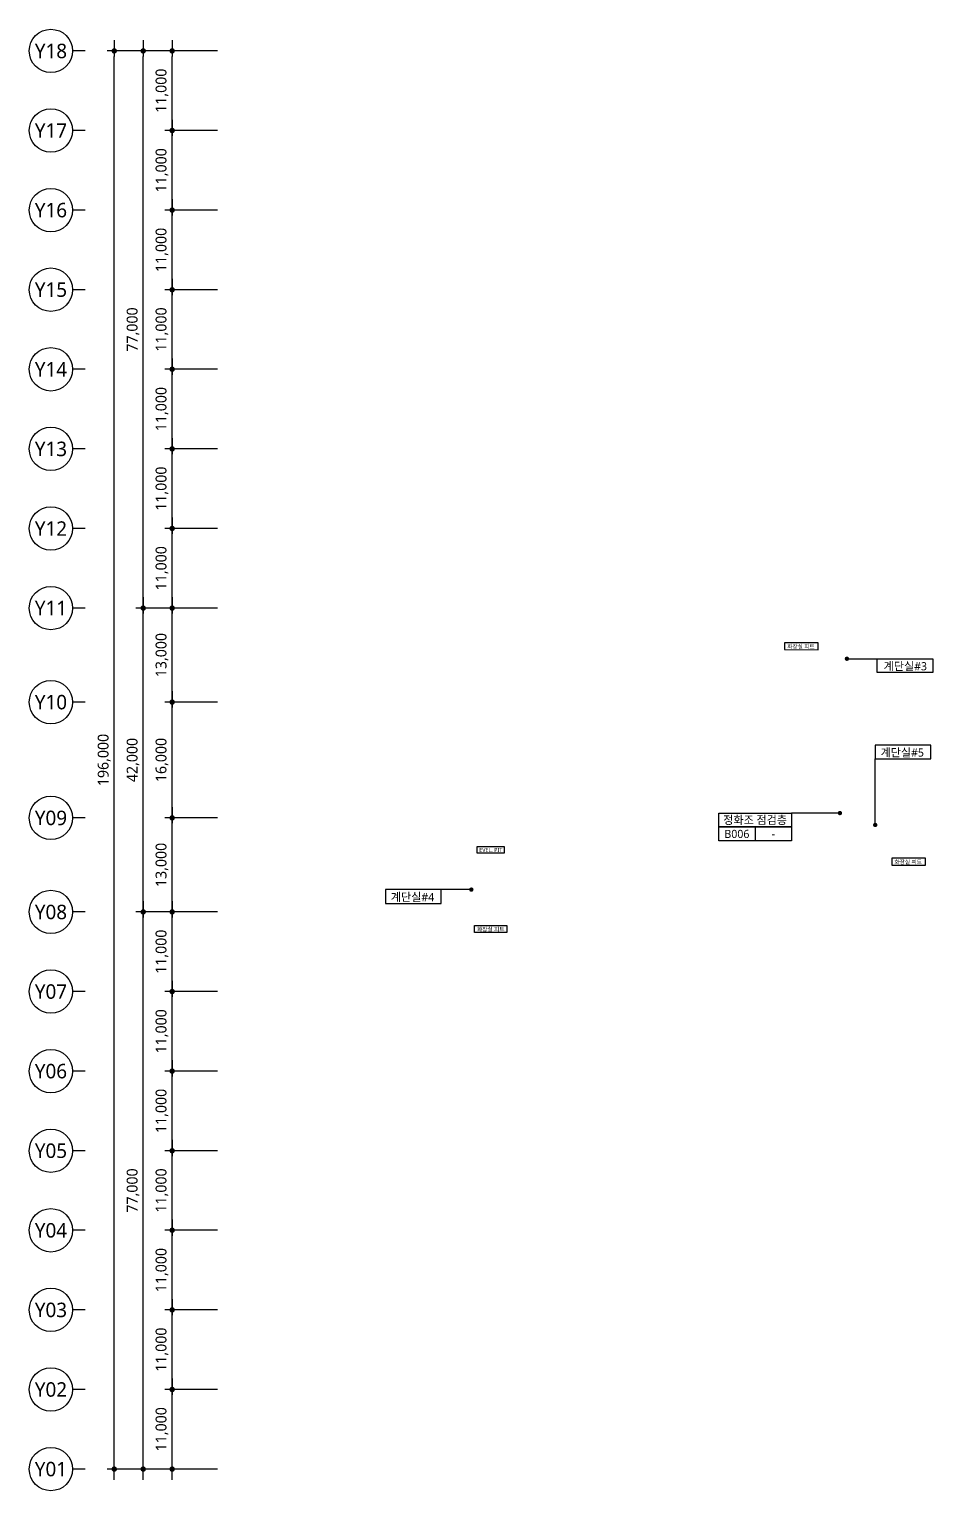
# Model space of a CAD drawing. Header units: millimetres. Extents: x 717452 to 1115512, y -611281 to 2012373.
# Drawn here: x 767344 to 892195, y -611281 to -409281 of the extents above; entities that cross this region are included whole.
import ezdxf
from ezdxf.enums import TextEntityAlignment as Align

# ---------------------------------------------------------------- set-up
doc = ezdxf.new("R2010")
doc.units = ezdxf.units.MM
doc.header["$PDSIZE"] = -10
doc.layers.get('0').update_dxf_attribs({"linetype": 'CONTINUOUS'})
doc.layers.get('DEFPOINTS').update_dxf_attribs({"color": 146, "linetype": 'CONTINUOUS'})
for name, color, linetype, lineweight in [('A-AXIS-BUBL', 7, 'CONTINUOUS', 25), ('A-DIMS', 7, 'CONTINUOUS', 25), ('A-MKXS-LEAD', 7, 'CONTINUOUS', 25), ('A-MKXX-NAME', 3, 'CONTINUOUS', 25), ('A-MKXX-SYMB', 7, 'CONTINUOUS', 25), ('A-XXXX-TXT2', 3, 'CONTINUOUS', 25)]:
    doc.layers.add(name, color=color, linetype=linetype, lineweight=lineweight)
doc.styles.add('HY울릉도L', font='H2GTRE.TTF')
doc.styles.add('맑은고딕', font='malgun.ttf')
doc.dimstyles.new('CDIM', dxfattribs={"dimtxt": 3, "dimasz": 1.5, "dimexe": 2, "dimexo": 1, "dimgap": 1, "dimtad": 1, "dimdec": 0, "dimrnd": 0.5, "dimzin": 0, "dimdsep": 32, "dimlunit": 6, "dimtxsty": 'HY울릉도L', "dimblk1": '_CIDOT', "dimblk2": '_CIDOT', "dimsah": 1, "dimcen": 5.5, "dimclrd": 2, "dimclre": 2, "dimclrt": 7, "dimadec": 0, "dimazin": 0, "dimtfac": 1, "dimtdec": 0, "dimtix": 1, "dimtmove": 2, "dimatfit": 1, "dimldrblk": '_CIDOT', "dimfxl": 1, "dimtolj": 1, "dimtzin": 0, "dimlwd": -1, "dimarcsym": 0})

# ---------------------------------------------------------------- blocks, each defined once
blk = doc.blocks.new('_CIDOT')
at = {"color": 0, "linetype": 'ByBlock'}
blk.add_line((2, 0), (-1, 0), dxfattribs=at)
at = {"color": 0, "linetype": 'ByBlock', "const_width": 0.5}
blk.add_lwpolyline([(-0.25, 0, 1), (0.25, 0, 1)], format="xyb", close=True, dxfattribs=at)
blk = doc.blocks.new('*D310')
at = {"layer": 'A-DIMS', "lineweight": -2, "transparency": 16777216}
for p, q in [((93193, 67121), (85943, 67121)), ((93193, 56121), (85943, 56121))]:
    blk.add_line(p, q, dxfattribs=at)
at = {"layer": 'A-DIMS', "transparency": 16777216}
blk.add_line((86943, 56871), (86943, 66371), dxfattribs=at)
at = {"layer": 'DEFPOINTS', "color": 0, "transparency": 16777216}
for p in [(86943, 67121), (93693, 67121), (93693, 56121)]:
    blk.add_point(p, dxfattribs=at)
at = {"layer": 'A-DIMS', "transparency": 16777216, "xscale": 750, "yscale": 750, "zscale": 750}
for p, rotation in [((86943, 67121), 90), ((86943, 56121), 270)]:
    blk.add_blockref('_CIDOT', p, dxfattribs=dict(at, rotation=rotation))
at = {"layer": 'A-DIMS', "color": 3, "transparency": 16777216, "insert": (85538, 61621), "char_height": 1500, "attachment_point": 5, "rotation": 90, "style": '맑은고딕'}
blk.add_mtext('\\A1;11,000', dxfattribs=at)
blk = doc.blocks.new('*D311')
at = {"layer": 'A-DIMS', "lineweight": -2, "transparency": 16777216}
for p, q in [((93193, 78121), (85943, 78121)), ((93193, 67121), (85943, 67121))]:
    blk.add_line(p, q, dxfattribs=at)
at = {"layer": 'A-DIMS', "transparency": 16777216}
blk.add_line((86943, 67871), (86943, 77371), dxfattribs=at)
at = {"layer": 'DEFPOINTS', "color": 0, "transparency": 16777216}
for p in [(86943, 78121), (93693, 78121), (93693, 67121)]:
    blk.add_point(p, dxfattribs=at)
at = {"layer": 'A-DIMS', "transparency": 16777216, "xscale": 750, "yscale": 750, "zscale": 750}
for p, rotation in [((86943, 78121), 90), ((86943, 67121), 270)]:
    blk.add_blockref('_CIDOT', p, dxfattribs=dict(at, rotation=rotation))
at = {"layer": 'A-DIMS', "color": 3, "transparency": 16777216, "insert": (85538, 72621), "char_height": 1500, "attachment_point": 5, "rotation": 90, "style": '맑은고딕'}
blk.add_mtext('\\A1;11,000', dxfattribs=at)
blk = doc.blocks.new('*D312')
at = {"layer": 'A-DIMS', "lineweight": -2, "transparency": 16777216}
for p, q in [((93193, 89121), (85943, 89121)), ((93193, 78121), (85943, 78121))]:
    blk.add_line(p, q, dxfattribs=at)
at = {"layer": 'A-DIMS', "transparency": 16777216}
blk.add_line((86943, 78871), (86943, 88371), dxfattribs=at)
at = {"layer": 'DEFPOINTS', "color": 0, "transparency": 16777216}
for p in [(86943, 89121), (93693, 89121), (93693, 78121)]:
    blk.add_point(p, dxfattribs=at)
at = {"layer": 'A-DIMS', "transparency": 16777216, "xscale": 750, "yscale": 750, "zscale": 750}
for p, rotation in [((86943, 89121), 90), ((86943, 78121), 270)]:
    blk.add_blockref('_CIDOT', p, dxfattribs=dict(at, rotation=rotation))
at = {"layer": 'A-DIMS', "color": 3, "transparency": 16777216, "insert": (85538, 83621), "char_height": 1500, "attachment_point": 5, "rotation": 90, "style": '맑은고딕'}
blk.add_mtext('\\A1;11,000', dxfattribs=at)
blk = doc.blocks.new('*D313')
at = {"layer": 'A-DIMS', "lineweight": -2, "transparency": 16777216}
for p, q in [((93193, 100121), (85943, 100121)), ((93193, 89121), (85943, 89121))]:
    blk.add_line(p, q, dxfattribs=at)
at = {"layer": 'A-DIMS', "transparency": 16777216}
blk.add_line((86943, 89871), (86943, 99371), dxfattribs=at)
at = {"layer": 'DEFPOINTS', "color": 0, "transparency": 16777216}
for p in [(86943, 100121), (93693, 100121), (93693, 89121)]:
    blk.add_point(p, dxfattribs=at)
at = {"layer": 'A-DIMS', "transparency": 16777216, "xscale": 750, "yscale": 750, "zscale": 750}
for p, rotation in [((86943, 100121), 90), ((86943, 89121), 270)]:
    blk.add_blockref('_CIDOT', p, dxfattribs=dict(at, rotation=rotation))
at = {"layer": 'A-DIMS', "color": 3, "transparency": 16777216, "insert": (85538, 94621), "char_height": 1500, "attachment_point": 5, "rotation": 90, "style": '맑은고딕'}
blk.add_mtext('\\A1;11,000', dxfattribs=at)
blk = doc.blocks.new('*D314')
at = {"layer": 'A-DIMS', "lineweight": -2, "transparency": 16777216}
for p, q in [((93193, 111121), (85943, 111121)), ((93193, 100121), (85943, 100121))]:
    blk.add_line(p, q, dxfattribs=at)
at = {"layer": 'A-DIMS', "transparency": 16777216}
blk.add_line((86943, 100871), (86943, 110371), dxfattribs=at)
at = {"layer": 'DEFPOINTS', "color": 0, "transparency": 16777216}
for p in [(86943, 111121), (93693, 111121), (93693, 100121)]:
    blk.add_point(p, dxfattribs=at)
at = {"layer": 'A-DIMS', "transparency": 16777216, "xscale": 750, "yscale": 750, "zscale": 750}
for p, rotation in [((86943, 111121), 90), ((86943, 100121), 270)]:
    blk.add_blockref('_CIDOT', p, dxfattribs=dict(at, rotation=rotation))
at = {"layer": 'A-DIMS', "color": 3, "transparency": 16777216, "insert": (85538, 105621), "char_height": 1500, "attachment_point": 5, "rotation": 90, "style": '맑은고딕'}
blk.add_mtext('\\A1;11,000', dxfattribs=at)
blk = doc.blocks.new('*D315')
at = {"layer": 'A-DIMS', "lineweight": -2, "transparency": 16777216}
for p, q in [((93193, 122121), (85943, 122121)), ((93193, 111121), (85943, 111121))]:
    blk.add_line(p, q, dxfattribs=at)
at = {"layer": 'A-DIMS', "transparency": 16777216}
blk.add_line((86943, 111871), (86943, 121371), dxfattribs=at)
at = {"layer": 'DEFPOINTS', "color": 0, "transparency": 16777216}
for p in [(86943, 122121), (93693, 122121), (93693, 111121)]:
    blk.add_point(p, dxfattribs=at)
at = {"layer": 'A-DIMS', "transparency": 16777216, "xscale": 750, "yscale": 750, "zscale": 750}
for p, rotation in [((86943, 122121), 90), ((86943, 111121), 270)]:
    blk.add_blockref('_CIDOT', p, dxfattribs=dict(at, rotation=rotation))
at = {"layer": 'A-DIMS', "color": 3, "transparency": 16777216, "insert": (85538, 116621), "char_height": 1500, "attachment_point": 5, "rotation": 90, "style": '맑은고딕'}
blk.add_mtext('\\A1;11,000', dxfattribs=at)
blk = doc.blocks.new('*D316')
at = {"layer": 'A-DIMS', "lineweight": -2, "transparency": 16777216}
for p, q in [((93193, 135121), (85943, 135121)), ((93193, 122121), (85943, 122121))]:
    blk.add_line(p, q, dxfattribs=at)
at = {"layer": 'A-DIMS', "transparency": 16777216}
blk.add_line((86943, 122871), (86943, 134371), dxfattribs=at)
at = {"layer": 'DEFPOINTS', "color": 0, "transparency": 16777216}
for p in [(86943, 135121), (93693, 135121), (93693, 122121)]:
    blk.add_point(p, dxfattribs=at)
at = {"layer": 'A-DIMS', "transparency": 16777216, "xscale": 750, "yscale": 750, "zscale": 750}
for p, rotation in [((86943, 135121), 90), ((86943, 122121), 270)]:
    blk.add_blockref('_CIDOT', p, dxfattribs=dict(at, rotation=rotation))
at = {"layer": 'A-DIMS', "color": 3, "transparency": 16777216, "insert": (85538, 128621), "char_height": 1500, "attachment_point": 5, "rotation": 90, "style": '맑은고딕'}
blk.add_mtext('\\A1;13,000', dxfattribs=at)
blk = doc.blocks.new('*D317')
at = {"layer": 'A-DIMS', "lineweight": -2, "transparency": 16777216}
for p, q in [((93193, 151121), (85943, 151121)), ((93193, 135121), (85943, 135121))]:
    blk.add_line(p, q, dxfattribs=at)
at = {"layer": 'A-DIMS', "transparency": 16777216}
blk.add_line((86943, 135871), (86943, 150371), dxfattribs=at)
at = {"layer": 'DEFPOINTS', "color": 0, "transparency": 16777216}
for p in [(86943, 151121), (93693, 151121), (93693, 135121)]:
    blk.add_point(p, dxfattribs=at)
at = {"layer": 'A-DIMS', "transparency": 16777216, "xscale": 750, "yscale": 750, "zscale": 750}
for p, rotation in [((86943, 151121), 90), ((86943, 135121), 270)]:
    blk.add_blockref('_CIDOT', p, dxfattribs=dict(at, rotation=rotation))
at = {"layer": 'A-DIMS', "color": 3, "transparency": 16777216, "insert": (85538, 143121), "char_height": 1500, "attachment_point": 5, "rotation": 90, "style": '맑은고딕'}
blk.add_mtext('\\A1;16,000', dxfattribs=at)
blk = doc.blocks.new('*D318')
at = {"layer": 'A-DIMS', "lineweight": -2, "transparency": 16777216}
for p, q in [((93193, 164121), (85943, 164121)), ((93193, 151121), (85943, 151121))]:
    blk.add_line(p, q, dxfattribs=at)
at = {"layer": 'A-DIMS', "transparency": 16777216}
blk.add_line((86943, 151871), (86943, 163371), dxfattribs=at)
at = {"layer": 'DEFPOINTS', "color": 0, "transparency": 16777216}
for p in [(86943, 164121), (93693, 164121), (93693, 151121)]:
    blk.add_point(p, dxfattribs=at)
at = {"layer": 'A-DIMS', "transparency": 16777216, "xscale": 750, "yscale": 750, "zscale": 750}
for p, rotation in [((86943, 164121), 90), ((86943, 151121), 270)]:
    blk.add_blockref('_CIDOT', p, dxfattribs=dict(at, rotation=rotation))
at = {"layer": 'A-DIMS', "color": 3, "transparency": 16777216, "insert": (85538, 157621), "char_height": 1500, "attachment_point": 5, "rotation": 90, "style": '맑은고딕'}
blk.add_mtext('\\A1;13,000', dxfattribs=at)
blk = doc.blocks.new('*D319')
at = {"layer": 'A-DIMS', "lineweight": -2, "transparency": 16777216}
for p, q in [((93193, 175121), (85943, 175121)), ((93193, 164121), (85943, 164121))]:
    blk.add_line(p, q, dxfattribs=at)
at = {"layer": 'A-DIMS', "transparency": 16777216}
blk.add_line((86943, 164871), (86943, 174371), dxfattribs=at)
at = {"layer": 'DEFPOINTS', "color": 0, "transparency": 16777216}
for p in [(86943, 175121), (93693, 175121), (93693, 164121)]:
    blk.add_point(p, dxfattribs=at)
at = {"layer": 'A-DIMS', "transparency": 16777216, "xscale": 750, "yscale": 750, "zscale": 750}
for p, rotation in [((86943, 175121), 90), ((86943, 164121), 270)]:
    blk.add_blockref('_CIDOT', p, dxfattribs=dict(at, rotation=rotation))
at = {"layer": 'A-DIMS', "color": 3, "transparency": 16777216, "insert": (85538, 169621), "char_height": 1500, "attachment_point": 5, "rotation": 90, "style": '맑은고딕'}
blk.add_mtext('\\A1;11,000', dxfattribs=at)
blk = doc.blocks.new('*D320')
at = {"layer": 'A-DIMS', "lineweight": -2, "transparency": 16777216}
for p, q in [((93193, 186121), (85943, 186121)), ((93193, 175121), (85943, 175121))]:
    blk.add_line(p, q, dxfattribs=at)
at = {"layer": 'A-DIMS', "transparency": 16777216}
blk.add_line((86943, 175871), (86943, 185371), dxfattribs=at)
at = {"layer": 'DEFPOINTS', "color": 0, "transparency": 16777216}
for p in [(86943, 186121), (93693, 186121), (93693, 175121)]:
    blk.add_point(p, dxfattribs=at)
at = {"layer": 'A-DIMS', "transparency": 16777216, "xscale": 750, "yscale": 750, "zscale": 750}
for p, rotation in [((86943, 186121), 90), ((86943, 175121), 270)]:
    blk.add_blockref('_CIDOT', p, dxfattribs=dict(at, rotation=rotation))
at = {"layer": 'A-DIMS', "color": 3, "transparency": 16777216, "insert": (85538, 180621), "char_height": 1500, "attachment_point": 5, "rotation": 90, "style": '맑은고딕'}
blk.add_mtext('\\A1;11,000', dxfattribs=at)
blk = doc.blocks.new('*D321')
at = {"layer": 'A-DIMS', "lineweight": -2, "transparency": 16777216}
for p, q in [((93193, 197121), (85943, 197121)), ((93193, 186121), (85943, 186121))]:
    blk.add_line(p, q, dxfattribs=at)
at = {"layer": 'A-DIMS', "transparency": 16777216}
blk.add_line((86943, 186871), (86943, 196371), dxfattribs=at)
at = {"layer": 'DEFPOINTS', "color": 0, "transparency": 16777216}
for p in [(86943, 197121), (93693, 197121), (93693, 186121)]:
    blk.add_point(p, dxfattribs=at)
at = {"layer": 'A-DIMS', "transparency": 16777216, "xscale": 750, "yscale": 750, "zscale": 750}
for p, rotation in [((86943, 197121), 90), ((86943, 186121), 270)]:
    blk.add_blockref('_CIDOT', p, dxfattribs=dict(at, rotation=rotation))
at = {"layer": 'A-DIMS', "color": 3, "transparency": 16777216, "insert": (85538, 191621), "char_height": 1500, "attachment_point": 5, "rotation": 90, "style": '맑은고딕'}
blk.add_mtext('\\A1;11,000', dxfattribs=at)
blk = doc.blocks.new('*D322')
at = {"layer": 'A-DIMS', "lineweight": -2, "transparency": 16777216}
for p, q in [((93193, 208121), (85943, 208121)), ((93193, 197121), (85943, 197121))]:
    blk.add_line(p, q, dxfattribs=at)
at = {"layer": 'A-DIMS', "transparency": 16777216}
blk.add_line((86943, 197871), (86943, 207371), dxfattribs=at)
at = {"layer": 'DEFPOINTS', "color": 0, "transparency": 16777216}
for p in [(86943, 208121), (93693, 208121), (93693, 197121)]:
    blk.add_point(p, dxfattribs=at)
at = {"layer": 'A-DIMS', "transparency": 16777216, "xscale": 750, "yscale": 750, "zscale": 750}
for p, rotation in [((86943, 208121), 90), ((86943, 197121), 270)]:
    blk.add_blockref('_CIDOT', p, dxfattribs=dict(at, rotation=rotation))
at = {"layer": 'A-DIMS', "color": 3, "transparency": 16777216, "insert": (85538, 202621), "char_height": 1500, "attachment_point": 5, "rotation": 90, "style": '맑은고딕'}
blk.add_mtext('\\A1;11,000', dxfattribs=at)
blk = doc.blocks.new('*D323')
at = {"layer": 'A-DIMS', "lineweight": -2, "transparency": 16777216}
for p, q in [((93193, 219121), (85943, 219121)), ((93193, 208121), (85943, 208121))]:
    blk.add_line(p, q, dxfattribs=at)
at = {"layer": 'A-DIMS', "transparency": 16777216}
blk.add_line((86943, 208871), (86943, 218371), dxfattribs=at)
at = {"layer": 'DEFPOINTS', "color": 0, "transparency": 16777216}
for p in [(86943, 219121), (93693, 219121), (93693, 208121)]:
    blk.add_point(p, dxfattribs=at)
at = {"layer": 'A-DIMS', "transparency": 16777216, "xscale": 750, "yscale": 750, "zscale": 750}
for p, rotation in [((86943, 219121), 90), ((86943, 208121), 270)]:
    blk.add_blockref('_CIDOT', p, dxfattribs=dict(at, rotation=rotation))
at = {"layer": 'A-DIMS', "color": 3, "transparency": 16777216, "insert": (85538, 213621), "char_height": 1500, "attachment_point": 5, "rotation": 90, "style": '맑은고딕'}
blk.add_mtext('\\A1;11,000', dxfattribs=at)
blk = doc.blocks.new('*D324')
at = {"layer": 'A-DIMS', "lineweight": -2, "transparency": 16777216}
for p, q in [((93193, 230121), (85943, 230121)), ((93193, 219121), (85943, 219121))]:
    blk.add_line(p, q, dxfattribs=at)
at = {"layer": 'A-DIMS', "transparency": 16777216}
blk.add_line((86943, 219871), (86943, 229371), dxfattribs=at)
at = {"layer": 'DEFPOINTS', "color": 0, "transparency": 16777216}
for p in [(86943, 230121), (93693, 230121), (93693, 219121)]:
    blk.add_point(p, dxfattribs=at)
at = {"layer": 'A-DIMS', "transparency": 16777216, "xscale": 750, "yscale": 750, "zscale": 750}
for p, rotation in [((86943, 230121), 90), ((86943, 219121), 270)]:
    blk.add_blockref('_CIDOT', p, dxfattribs=dict(at, rotation=rotation))
at = {"layer": 'A-DIMS', "color": 3, "transparency": 16777216, "insert": (85538, 224621), "char_height": 1500, "attachment_point": 5, "rotation": 90, "style": '맑은고딕'}
blk.add_mtext('\\A1;11,000', dxfattribs=at)
blk = doc.blocks.new('*D325')
at = {"layer": 'A-DIMS', "lineweight": -2, "transparency": 16777216}
for p, q in [((93193, 241121), (85943, 241121)), ((93193, 230121), (85943, 230121))]:
    blk.add_line(p, q, dxfattribs=at)
at = {"layer": 'A-DIMS', "transparency": 16777216}
blk.add_line((86943, 230871), (86943, 240371), dxfattribs=at)
at = {"layer": 'DEFPOINTS', "color": 0, "transparency": 16777216}
for p in [(86943, 241121), (93693, 241121), (93693, 230121)]:
    blk.add_point(p, dxfattribs=at)
at = {"layer": 'A-DIMS', "transparency": 16777216, "xscale": 750, "yscale": 750, "zscale": 750}
for p, rotation in [((86943, 241121), 90), ((86943, 230121), 270)]:
    blk.add_blockref('_CIDOT', p, dxfattribs=dict(at, rotation=rotation))
at = {"layer": 'A-DIMS', "color": 3, "transparency": 16777216, "insert": (85538, 235621), "char_height": 1500, "attachment_point": 5, "rotation": 90, "style": '맑은고딕'}
blk.add_mtext('\\A1;11,000', dxfattribs=at)
blk = doc.blocks.new('*D326')
at = {"layer": 'A-DIMS', "lineweight": -2, "transparency": 16777216}
for p, q in [((93193, 122121), (81943, 122121)), ((93193, 45121), (81943, 45121))]:
    blk.add_line(p, q, dxfattribs=at)
at = {"layer": 'A-DIMS', "transparency": 16777216}
blk.add_line((82943, 45871), (82943, 121371), dxfattribs=at)
at = {"layer": 'DEFPOINTS', "color": 0, "transparency": 16777216}
for p in [(82943, 122121), (93693, 122121), (93693, 45121)]:
    blk.add_point(p, dxfattribs=at)
at = {"layer": 'A-DIMS', "transparency": 16777216, "xscale": 750, "yscale": 750, "zscale": 750}
for p, rotation in [((82943, 122121), 90), ((82943, 45121), 270)]:
    blk.add_blockref('_CIDOT', p, dxfattribs=dict(at, rotation=rotation))
at = {"layer": 'A-DIMS', "color": 3, "transparency": 16777216, "insert": (81542, 83621), "char_height": 1500, "attachment_point": 5, "rotation": 90, "style": '맑은고딕'}
blk.add_mtext('\\A1;77,000', dxfattribs=at)
blk = doc.blocks.new('*D327')
at = {"layer": 'A-DIMS', "lineweight": -2, "transparency": 16777216}
for p, q in [((93193, 241121), (77943, 241121)), ((93193, 45121), (77943, 45121))]:
    blk.add_line(p, q, dxfattribs=at)
at = {"layer": 'A-DIMS', "transparency": 16777216}
blk.add_line((78943, 45871), (78943, 240371), dxfattribs=at)
at = {"layer": 'DEFPOINTS', "color": 0, "transparency": 16777216}
for p in [(78943, 241121), (93693, 241121), (93693, 45121)]:
    blk.add_point(p, dxfattribs=at)
at = {"layer": 'A-DIMS', "transparency": 16777216, "xscale": 750, "yscale": 750, "zscale": 750}
for p, rotation in [((78943, 241121), 90), ((78943, 45121), 270)]:
    blk.add_blockref('_CIDOT', p, dxfattribs=dict(at, rotation=rotation))
at = {"layer": 'A-DIMS', "color": 3, "transparency": 16777216, "insert": (77538, 143121), "char_height": 1500, "attachment_point": 5, "rotation": 90, "style": '맑은고딕'}
blk.add_mtext('\\A1;196,000', dxfattribs=at)
blk = doc.blocks.new('*D328')
at = {"layer": 'A-DIMS', "lineweight": -2, "transparency": 16777216}
for p, q in [((93193, 56121), (85943, 56121)), ((93193, 45121), (85943, 45121))]:
    blk.add_line(p, q, dxfattribs=at)
at = {"layer": 'A-DIMS', "transparency": 16777216}
blk.add_line((86943, 45871), (86943, 55371), dxfattribs=at)
at = {"layer": 'DEFPOINTS', "color": 0, "transparency": 16777216}
for p in [(86943, 56121), (93693, 56121), (93693, 45121)]:
    blk.add_point(p, dxfattribs=at)
at = {"layer": 'A-DIMS', "transparency": 16777216, "xscale": 750, "yscale": 750, "zscale": 750}
for p, rotation in [((86943, 56121), 90), ((86943, 45121), 270)]:
    blk.add_blockref('_CIDOT', p, dxfattribs=dict(at, rotation=rotation))
at = {"layer": 'A-DIMS', "color": 3, "transparency": 16777216, "insert": (85538, 50621), "char_height": 1500, "attachment_point": 5, "rotation": 90, "style": '맑은고딕'}
blk.add_mtext('\\A1;11,000', dxfattribs=at)
blk = doc.blocks.new('*D329')
at = {"layer": 'A-DIMS', "lineweight": -2, "transparency": 16777216}
for p, q in [((93193, 164121), (81943, 164121)), ((93193, 122121), (81943, 122121))]:
    blk.add_line(p, q, dxfattribs=at)
at = {"layer": 'A-DIMS', "transparency": 16777216}
blk.add_line((82943, 122871), (82943, 163371), dxfattribs=at)
at = {"layer": 'DEFPOINTS', "color": 0, "transparency": 16777216}
for p in [(82943, 164121), (93693, 164121), (93693, 122121)]:
    blk.add_point(p, dxfattribs=at)
at = {"layer": 'A-DIMS', "transparency": 16777216, "xscale": 750, "yscale": 750, "zscale": 750}
for p, rotation in [((82943, 164121), 90), ((82943, 122121), 270)]:
    blk.add_blockref('_CIDOT', p, dxfattribs=dict(at, rotation=rotation))
at = {"layer": 'A-DIMS', "color": 3, "transparency": 16777216, "insert": (81542, 143121), "char_height": 1500, "attachment_point": 5, "rotation": 90, "style": '맑은고딕'}
blk.add_mtext('\\A1;42,000', dxfattribs=at)
blk = doc.blocks.new('*D330')
at = {"layer": 'A-DIMS', "lineweight": -2, "transparency": 16777216}
for p, q in [((93193, 241121), (81943, 241121)), ((93193, 164121), (81943, 164121))]:
    blk.add_line(p, q, dxfattribs=at)
at = {"layer": 'A-DIMS', "transparency": 16777216}
blk.add_line((82943, 164871), (82943, 240371), dxfattribs=at)
at = {"layer": 'DEFPOINTS', "color": 0, "transparency": 16777216}
for p in [(82943, 241121), (93693, 241121), (93693, 164121)]:
    blk.add_point(p, dxfattribs=at)
at = {"layer": 'A-DIMS', "transparency": 16777216, "xscale": 750, "yscale": 750, "zscale": 750}
for p, rotation in [((82943, 241121), 90), ((82943, 164121), 270)]:
    blk.add_blockref('_CIDOT', p, dxfattribs=dict(at, rotation=rotation))
at = {"layer": 'A-DIMS', "color": 3, "transparency": 16777216, "insert": (81542, 202621), "char_height": 1500, "attachment_point": 5, "rotation": 90, "style": '맑은고딕'}
blk.add_mtext('\\A1;77,000', dxfattribs=at)
blk = doc.blocks.new('DIM(210222)')
for p, q in [((74943, 241120.6), (73193, 241120.6)), ((74943, 230120.6), (73193, 230120.6)), ((74943, 219120.6), (73193, 219120.6)), ((74943, 208120.6), (73193, 208120.6)), ((74943, 197120.6), (73193, 197120.6)), ((74943, 186120.6), (73193, 186120.6)), ((74943, 175120.6), (73193, 175120.6)), ((74943, 164120.6), (73193, 164120.6)), ((74943, 151120.6), (73193, 151120.6)), ((74943, 135120.6), (73193, 135120.6)), ((74943, 122120.6), (73193, 122120.6)), ((74943, 111120.6), (73193, 111120.6)), ((74943, 100120.6), (73193, 100120.6)), ((74943, 89120.6), (73193, 89120.6)), ((74943, 78120.6), (73193, 78120.6)), ((74943, 67120.6), (73193, 67120.6)), ((74943, 56120.6), (73193, 56120.6)), ((74943, 45120.6), (73193, 45120.6))]:
    blk.add_line(p, q)
at = {"layer": 'A-AXIS-BUBL', "ltscale": 0.2}
for centre in [(70193, 241120.6), (70193, 230120.6), (70193, 219120.6), (70193, 208120.6), (70193, 197120.6), (70193, 186120.6), (70193, 175120.6), (70193, 164120.6), (70193, 151120.6), (70193, 135120.6), (70193, 122120.6), (70193, 111120.6), (70193, 100120.6), (70193, 89120.6), (70193, 78120.6), (70193, 67120.6), (70193, 56120.6), (70193, 45120.6)]:
    blk.add_circle(centre, 3000, dxfattribs=at)
at = {"layer": 'A-XXXX-TXT2', "ltscale": 0.2, "style": '맑은고딕'}
for s, p in [('Y18', (70193, 241120.6)), ('Y17', (70193, 230120.6)), ('Y16', (70193, 219120.6)), ('Y15', (70193, 208120.6)), ('Y14', (70193, 197120.6)), ('Y13', (70193, 186120.6)), ('Y12', (70193, 175120.6)), ('Y11', (70193, 164120.6)), ('Y10', (70193, 151120.6)), ('Y09', (70193, 135120.6)), ('Y08', (70193, 122120.6)), ('Y07', (70193, 111120.6)), ('Y06', (70193, 100120.6)), ('Y05', (70193, 89120.6)), ('Y04', (70193, 78120.6)), ('Y03', (70193, 67120.6)), ('Y02', (70193, 56120.6)), ('Y01', (70193, 45120.6))]:
    blk.add_text(s, height=2000, dxfattribs=at).set_placement(p, align=Align.MIDDLE)
at = {"layer": 'A-DIMS'}
for p1, p2, distance, picture, middle in [((93693, 45120.6), (93693, 241120.6), 14750, '*D327', (77538.1, 143120.6)), ((93693, 164120.6), (93693, 241120.6), 10750, '*D330', (81542.2, 202620.6)), ((93693, 230120.6), (93693, 241120.6), 6750, '*D325', (85538.1, 235620.6)), ((93693, 219120.6), (93693, 230120.6), 6750, '*D324', (85538.1, 224620.6)), ((93693, 208120.6), (93693, 219120.6), 6750, '*D323', (85538.1, 213620.6)), ((93693, 197120.6), (93693, 208120.6), 6750, '*D322', (85538.1, 202620.6)), ((93693, 186120.6), (93693, 197120.6), 6750, '*D321', (85538.1, 191620.6)), ((93693, 175120.6), (93693, 186120.6), 6750, '*D320', (85538.1, 180620.6)), ((93693, 164120.6), (93693, 175120.6), 6750, '*D319', (85538.1, 169620.6)), ((93693, 122120.6), (93693, 164120.6), 10750, '*D329', (81542.2, 143120.6)), ((93693, 151120.6), (93693, 164120.6), 6750, '*D318', (85538.1, 157620.6)), ((93693, 135120.6), (93693, 151120.6), 6750, '*D317', (85538.1, 143120.6)), ((93693, 122120.6), (93693, 135120.6), 6750, '*D316', (85538.1, 128620.6)), ((93693, 45120.6), (93693, 122120.6), 10750, '*D326', (81542.2, 83620.6)), ((93693, 111120.6), (93693, 122120.6), 6750, '*D315', (85538.1, 116620.6)), ((93693, 100120.6), (93693, 111120.6), 6750, '*D314', (85538.1, 105620.6)), ((93693, 89120.6), (93693, 100120.6), 6750, '*D313', (85538.1, 94620.6)), ((93693, 78120.6), (93693, 89120.6), 6750, '*D312', (85538.1, 83620.6)), ((93693, 67120.6), (93693, 78120.6), 6750, '*D311', (85538.1, 72620.6)), ((93693, 56120.6), (93693, 67120.6), 6750, '*D310', (85538.1, 61620.6)), ((93693, 45120.6), (93693, 56120.6), 6750, '*D328', (85538.1, 50620.6))]:
    dim = blk.add_aligned_dim(p1=p1, p2=p2, distance=distance, dimstyle='CDIM', override={"dimscale": 500, "dimtxsty": '맑은고딕', "dimclrd": 256, "dimclre": 256, "dimclrt": 3}, dxfattribs=at)
    dim.commit()
    dim.dimension.update_dxf_attribs({"geometry": picture, "text_midpoint": middle})

msp = doc.modelspace()

# ---------------------------------------------------------------- linework, layer by layer
at = {"layer": 'A-MKXS-LEAD'}
for p, q in [((880336, -496285), (884515, -496285)), ((884244, -519254), (884244, -510137)), ((879364, -517617), (872693, -517617)), ((828434, -528198), (824255, -528198))]:
    msp.add_line(p, q, dxfattribs=at)
at = {"layer": 'A-MKXS-LEAD', "const_width": 300}
for points in [[(880336, -496135, 1), (880336, -496435, 1)], [(879364, -517467, -1), (879364, -517767, -1)], [(884394, -519254, -1), (884094, -519254, -1)], [(828434, -528048, -1), (828434, -528348, -1)]]:
    msp.add_lwpolyline(points, format="xyb", close=True, dxfattribs=at)
at = {"layer": 'A-MKXX-SYMB'}
msp.add_line((867653, -519537), (867653, -521457), dxfattribs=at)
for points in [[(876358, -494090), (871719, -494068), (871719, -495028), (876358, -495050)], [(884515, -496285), (892195, -496285), (892195, -498205), (884515, -498205)], [(891924, -508217), (884244, -508217), (884244, -510137), (891924, -510137)], [(872693, -519537), (862613, -519537), (862613, -517617), (872693, -517617)], [(872693, -521457), (862613, -521457), (862613, -519537), (872693, -519537)], [(829251, -522216), (832951, -522216), (832951, -523166), (829251, -523166)], [(891179, -523871), (886539, -523849), (886539, -524809), (891179, -524831)], [(824255, -528198), (816575, -528198), (816575, -530118), (824255, -530118)], [(828851, -533172), (833351, -533172), (833351, -534122), (828851, -534122)]]:
    msp.add_lwpolyline(points, close=True, dxfattribs=at)

# ---------------------------------------------------------------- block references
msp.add_blockref('DIM(210222)', (700151, -653402))

# ---------------------------------------------------------------- texts
at = {"layer": 'A-MKXX-NAME', "style": '맑은고딕'}
for s, height, p in [('화장실 피트', 560, (873985, -494593)), ('계단실#3', 1120, (888407, -497319)), ('계단실#5', 1120, (887977, -509250)), ('정화조 점검층', 1120, (867653, -518577)), ('B006', 1120, (865133, -520497)), ('-', 1120, (870173, -520497)), ('EVEL. PIT', 560, (831117, -522724)), ('화장실 피트', 560, (888805, -524374)), ('계단실#4', 1120, (820307, -529232)), ('화장실 피트', 560, (831117, -533681))]:
    msp.add_text(s, height=height, dxfattribs=at).set_placement(p, align=Align.MIDDLE_CENTER)

doc.saveas('drawing.dxf')
